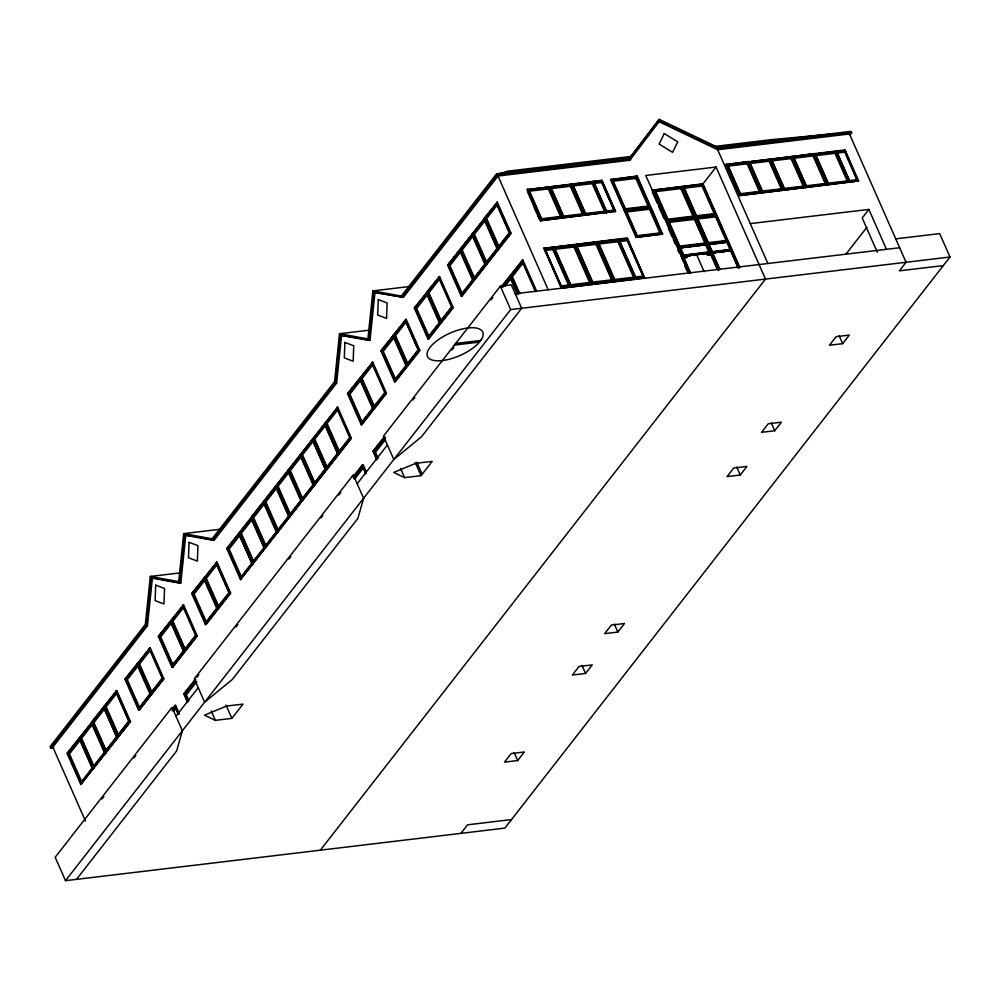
<?xml version="1.0" encoding="UTF-8"?>
<svg xmlns="http://www.w3.org/2000/svg" width="1000" height="1000" viewBox="0 0 1000 1000"><rect width="100%" height="100%" fill="white"/><g stroke="black" fill="none" stroke-linecap="round" stroke-linejoin="round"><path stroke-width="1.5" d="M180.562 572.825L150.3 576.45L145.338 624.45L50 746.762L50.65 748.25L53.75 747.875M50.65 748.25L145.988 625.938L150.95 577.925L152.425 577.75L147.45 625.763L52.862 747.113L85.475 821.062M150.3 576.45L178.725 581.625L183.688 533.612L220.012 529.263M150.95 577.925L179.375 583.1L184.338 535.087L191.788 536M179.375 583.1L180.837 582.925L185.8 534.913M183.688 533.612L212.113 538.787L334.538 381.737L339.5 333.725L369.762 330.112M184.338 535.087L212.763 540.262L335.188 383.212L340.15 335.2L358.062 338.025M212.763 540.262L214.225 540.087L336.65 383.038L341.613 335.025M410.712 286.375L372.887 290.9L367.925 338.9L339.5 333.725M340.15 335.2L368.575 340.387L373.537 292.375L403.425 297.375L498.025 176.012L629.812 160.25L630.562 159.3L497.3 175.238L401.962 297.55M368.575 340.387L370.037 340.213L375 292.2M659.175 119.325L629.163 158.775L659.175 119.325L717.775 147.3L851.038 131.363L851.688 132.838L849.775 135.287M629.812 160.25L659.825 120.8L718.425 148.787L851.688 132.838M372.887 290.9L401.312 296.075L496.65 173.762L629.913 157.812M58.9 737.062L60.8 734.613M79.912 710.088L81.825 707.638M143.938 627.962L145.85 625.513M249.925 491.987L251.838 489.538M270.963 465L272.875 462.537M292 438L293.913 435.55M295.825 433.1L297.738 430.637M316.863 406.1L318.788 403.65M419.012 275.062L420.925 272.613M440.988 246.863L442.9 244.412M462.013 219.9L463.925 217.45M67.1 753.462L116.788 690.55L130.463 721.575L80.787 784.488L67.1 753.462L91.363 723.175M124.975 679.212L150.175 647.725L163.85 678.75L139.375 710.163L138.663 710.25L124.975 679.212L150.175 647.725M158.363 636.388L183.562 604.888L197.237 635.913L172.763 667.325L172.05 667.412L158.363 636.388L183.562 604.888M191.75 593.55L216.95 562.062L230.625 593.088L206.15 624.5L205.438 624.575L191.75 593.55L216.95 562.062M226.8 548.575L337.7 407.15L351.375 438.175L240.487 579.6L226.8 548.575L251.062 518.288M347.55 393.663L372.75 362.175L386.438 393.2L361.95 424.613L361.238 424.7L347.55 393.663L372.75 362.175M380.938 350.838L406.138 319.337L419.825 350.363L395.337 381.775L394.625 381.863L380.938 350.838L406.138 319.337M414.325 308L439.525 276.512L453.212 307.538L428.725 338.938L428.013 339.025L414.325 308L426.337 293.425M447.6 265.188L497.287 202.275L511.087 233.287L462 296.125L461.287 296.212L447.6 265.188L484.1 219.188M497.287 202.275L484.338 218.062L498.013 249.1L498.725 249.013M116.788 690.55L91.587 722.05L105.275 753.075L105.988 752.987M337.7 407.15L251.287 517.163L264.975 548.2L265.688 548.112M439.525 276.512L426.575 292.3L440.25 323.325L440.962 323.237L427.375 292.613L439.475 277.925L427.375 292.613M448.425 265.087L497.4 202.262M92.4 722.362L104.488 707.675L92.4 722.362L105.325 751.663L117.413 736.975M104.637 706.65L116.025 692.05L128.95 721.35L117.562 735.962L104.637 706.65L116.737 691.963L129.662 721.275L117.562 735.962M138.025 663.825L150.125 649.137L138.025 663.825L150.95 693.125L163.05 678.438L151.662 693.037L138.737 663.737M159.175 636.7L171.262 622.013L159.175 636.7L172.1 666L184.188 651.312M171.412 620.988L182.8 606.388L195.725 635.688L184.338 650.288L171.412 620.988L183.512 606.3M204.8 578.162L216.9 563.475L229.825 592.775L218.438 607.375L217.725 607.463L204.8 578.162L216.9 563.475M227.613 548.888L239.713 534.2L227.613 548.888L241.2 579.525M252.775 562.487L264.875 547.8L252.775 562.487L239.85 533.188L251.238 518.575L251.95 518.5L253.8 522.688M252.1 517.475L264.2 502.788L252.1 517.475L265.025 546.788L277.113 532.087M264.337 501.775L276.438 487.088L264.337 501.775L277.262 531.075L289.363 516.388L277.262 531.075M276.588 486.062L288.675 471.375L276.588 486.062L290.175 516.7L289.462 516.788L275.775 485.763L276.488 485.675M288.825 470.363L300.925 455.675L288.825 470.363L301.75 499.663L313.85 484.975L302.462 499.575L289.538 470.275M300.975 454.263L300.25 454.35L313.938 485.375L314.65 485.288L301.062 454.663L312.45 440.05L313.163 439.975L315.625 445.55M313.312 438.95L324.688 424.35L337.612 453.65L326.238 468.25L313.312 438.95L325.4 424.263M325.55 423.25L337.65 408.562L325.55 423.25L338.475 452.55L350.575 437.863L338.475 452.55M348.363 393.975L359.75 379.375L372.675 408.675L361.287 423.275L348.363 393.975L360.462 379.288M360.6 378.275L372.7 363.587L360.6 378.275L373.525 407.575L385.625 392.887L373.525 407.575M381.75 351.15L393.85 336.463L381.75 351.15L394.675 380.45L406.775 365.763L394.675 380.45M393.988 335.438L406.087 320.75L419.012 350.05L407.625 364.663L406.912 364.738L393.988 335.438L406.087 320.75M415.138 308.312L427.238 293.625L415.138 308.312L428.062 337.612L440.163 322.925M448.413 265.487L460.513 250.8L448.413 265.487L462.113 296.112M460.662 249.788L472.75 235.1L460.662 249.788L474.25 280.425L473.537 280.5L459.85 249.475L460.562 249.387M472.9 234.088L484.288 219.475L497.2 248.787L485.825 263.387L472.9 234.088L485 219.4M485.138 218.375L497.238 203.688L510.163 232.987L498.775 247.6L498.062 247.675L485.138 218.375L497.238 203.688M80.838 783.075L92.225 768.475L79.3 739.163L67.912 753.775L80.013 739.087M93.737 768.7L93.025 768.787L79.35 737.75L80.062 737.675L93.075 767.375L104.462 752.763L91.538 723.462L80.15 738.062L92.25 723.375M125.688 679.137L138.713 708.838L150.087 694.225L137.162 664.925L125.787 679.525L136.938 666.062M216.863 608.562L217.575 608.475L205.487 623.162L216.863 608.562L203.938 579.263L192.562 593.862L204.65 579.175M239.85 533.188L251.95 518.5M301.062 454.663L313.163 439.975M460.462 252.213L449.938 265.725L462.1 293.3L472.625 279.8M472.7 236.513L462.175 250.012L474.35 277.587L484.862 264.088M79.963 740.5L69.438 754L81.6 781.575L92.125 768.075M92.2 724.788L81.675 738.288L93.837 765.875L104.362 752.375M137.825 666.25L127.312 679.75L139.475 707.337L150 693.838M150.075 650.55L139.55 664.05L151.713 691.625L162.237 678.125M171.213 623.425L160.7 636.925L172.862 664.5L183.388 651M183.463 607.712L172.938 621.213L185.1 648.8L195.625 635.3M204.6 580.588L194.075 594.087L206.25 621.663L216.762 608.162M264.15 504.2L253.625 517.7L265.788 545.288L276.312 531.788M276.388 488.5L265.863 502L278.025 529.575L288.55 516.075M288.625 472.788L278.1 486.287L290.275 513.875L300.788 500.375M300.875 457.088L290.35 470.588L302.512 498.162L313.038 484.663M337.6 409.975L327.075 423.475L339.237 451.05L349.762 437.55M360.412 380.7L349.888 394.2L362.05 421.788L372.575 408.288M372.65 365L362.125 378.5L374.288 406.075L384.812 392.575M393.8 337.875L383.275 351.375L395.438 378.95L405.962 365.45M427.188 295.038L416.662 308.538L428.825 336.112L439.35 322.612M439.425 279.337L428.9 292.838L441.062 320.412L451.587 306.913M527.163 189.625L601.888 180.275L615.575 211.3L540.837 220.662L527.163 189.625L558.138 185.938M555.825 217.95L541.237 219.7L528.675 189.938L549.1 187.488L562.025 216.8L558.75 217.613M484.963 264.488L473.587 279.088L485.675 264.4L484.963 264.488L472.038 235.188M498.062 247.675L509.45 233.075L496.525 203.775M105.325 751.663L116.7 737.062L103.775 707.763M172.1 666L183.475 651.4L170.55 622.087M217.725 607.463L229.825 592.775M251.925 563.587L240.538 578.188L252.638 563.5L251.925 563.587L239 534.288M300.887 500.763L289.5 515.375L301.6 500.688L300.887 500.763L287.962 471.463M406.912 364.738L419.012 350.05M428.062 337.612L439.45 323.013L426.525 293.712M451.688 307.312L440.3 321.912L452.4 307.225L451.688 307.312L438.762 278M92.938 768.388L81.55 782.987L68.625 753.688M93.075 767.375L104.225 753.9M184.338 650.288L196.438 635.6L195.725 635.688M312.45 440.05L325.375 469.363L313.988 483.963L326.087 469.275M326.238 468.25L338.325 453.562L335.863 447.987M361.287 423.275L373.387 408.587L372.675 408.675M459.8 250.888L472.725 280.188L461.337 294.8L473.438 280.113M485.825 263.387L497.925 248.7L497.2 248.787M461.287 296.212L510.975 233.3M80.787 784.488L130.463 721.575M138.663 710.25L163.85 678.75M172.05 667.412L197.237 635.913M205.438 624.575L230.625 593.088M240.487 579.6L351.375 438.175M361.238 424.7L386.438 393.2M394.625 381.863L419.825 350.363M428.013 339.025L453.212 307.538M549.125 187L562.812 218.025M528.312 190.4L549.1 187.488M583.987 214.163L563.2 217.075L550.275 187.775L571.062 184.862L583.625 214.625L571.062 184.862M541.237 219.7L562.025 216.8M540.85 220.65L615.575 211.3M571.1 184.375L584.775 215.4L582.913 211.163M572.25 185.138L593.038 182.237L572.25 185.138L582.087 207.463M500.35 286.175L383.5 436.087L393.825 459.5L421.5 436.763L521.663 308.263L511.337 284.862L500.35 286.175L510.675 309.575L65.512 880.675L55.188 857.275L172.05 707.362L182.375 730.763L176.663 750.875L76.5 879.362M101.938 799L103.812 796.587M133.95 757.925L135.838 755.512M172.05 709.05L175.588 705.337L179.35 713.888M187.55 702.55L183.775 694L195.075 679.513M196.962 677.087L198.837 674.675M236 627.013L237.875 624.6M288.95 559.087L290.825 556.663M320.962 518.013L322.85 515.588M338.85 495.05L340.737 492.638M352.975 476.938L362.4 464.85L363.113 464.762L366.25 471.887M376.737 459.837L372.962 451.287L384.275 436.788M412.95 400L414.825 397.587M451.987 349.913L453.862 347.5M491.025 299.837L492.9 297.425M501.375 286.55L522.812 259.887L536.638 291.225M172.763 708.962L175.588 705.337M195.787 679.425L183.775 694M354.637 475.637L363.113 464.762M372.962 451.287L384.038 437.912M503.038 285.25L522.812 259.887M172.087 710.738L174.925 707.087L178.2 714.338M187.775 701.538L184.688 694.562L195.125 681.175M353.913 477.463L363.162 466.425L353.688 478.6M376.962 458.825L373.888 451.85L385.275 437.238M502.325 287.075L509.913 277.337L517.575 294.513M510.775 276.238L522.875 261.55L510.775 276.238L518.162 292.975M172.8 710.65L175.65 707M184.688 694.562L195.837 681.087M373.888 451.85L385.037 438.375M503.038 286.988L510.625 277.25M173.787 711.112L175.7 708.662M196.85 681.538L186.325 695.037L188.825 700.713M354.613 479.137L363.225 468.088M385.087 440.037L375.513 452.312L378.025 457.987M504.95 286.275L510.688 278.913M522.925 263.2L512.4 276.7L519.913 293.725M175.963 716.225L198.212 687.675M357.188 483.725L387.413 444.95M601.962 181.175L593.438 182.613L601.962 181.175L614.888 210.475L609.075 211.6M644.9 277.787L561.375 288.2L543.775 248.312L627.3 237.9L644.538 278.25L627.575 239.788M569.725 285.625L561.2 287.062L544.938 248.925L553.112 247.938L569.725 285.625L565.275 286.575M601.888 180.275L615.212 211.775M544.575 249.387L553.112 247.938M574.625 245.362L553.837 248.263L574.625 245.362L590.875 283.5L574.263 245.825M610.625 179.65L637.263 176.137L662.438 234.2L636.075 237.362L610.625 179.65L637.263 176.137M583.325 210.263L585.175 214.45L605.962 211.537L593.1 181.325L606.425 212.825M649.65 206.45L624.862 209.737L612.212 180.05L636.712 177.113L649.65 206.45L635.588 208.45M659.825 120.8L659.087 121.75L717.675 149.738L849.475 133.963L850.225 133.012M574.538 244.625L592.137 284.513M577.038 248.425L576.163 245.175L596.587 242.725L613.2 280.4L607.013 281.562M601.213 212.525L605.962 211.537M614.888 210.475L606.35 211.925L593.425 181.275L606.75 212.775M611.925 180.4L636.712 177.113M596.512 241.988L614.1 281.887M575.8 245.637L596.587 242.725M597.762 243.012L618.55 240.1L635.75 279.312L618.162 239.412M624.325 210.712L650.962 207.2L662.438 234.2M625.575 211.337L650.362 208.05L661.188 233.575L636.675 236.5L625.575 211.337L650.362 208.05M231.863 718.375L243 704.1L226.525 706.062L204.488 715.175L215.387 720.337L231.863 718.375L226.038 705.15M421.062 475.65L432.188 461.375L415.712 463.35L393.675 472.463L404.588 477.625L421.062 475.65L415.225 462.438M591.237 283.038L570.45 285.938L554.45 249.662M653.012 190.113L702.987 183.812L739.875 267.462M652.663 191.062L665.588 220.375M670.337 219.8L667.337 220.162L654.688 190.5L681.75 187.262L694.675 216.562L689.887 217.463M618.475 239.363L636.075 279.262L618.95 240.487L627.487 239.05L644.1 276.725L641.012 277.512M599.225 242.838L618.55 240.1M613.2 280.4L592.425 283.312L596.8 282.787M618.95 240.487L627.487 239.05M636.075 237.362L662.712 233.85M636.675 236.5L661.462 233.212M654.412 190.863L681.75 187.262M682.113 186.637L719.287 269.925M715.562 214.062L696.137 216.713L683.213 187.413L702.638 184.762L715.288 214.425L702.638 184.762M618.188 240.562L634.812 278.238L614.388 280.688L598.387 244.4M717.675 149.738L718.425 148.787M666.688 221.15L716.388 215.2M667.337 220.162L694.675 216.562M666.3 221.975L677.4 247.138M688.162 245.85L679.137 246.938L668.325 221.4L695.387 218.162L706.488 243.337L691.175 245.487M651.963 190.238L702.712 184.175L716.062 167.037L765.487 279.088L320.325 850.2M644.1 276.725L635.575 278.163L638.3 277.838M725.962 164.562L844.925 149.925L858.612 180.95L739.638 195.588L725.962 164.562L748.288 161.475L761.612 192.963M745.863 193.938L740.037 194.638L727.475 164.875L747.9 162.425L760.812 191.725L748.787 193.588M668.037 221.762L695.387 218.162M696.85 218.312L716.275 215.662L727.1 241.188L707.95 243.487L696.85 218.312L716.275 215.662M677.8 248.05L681.087 255.512M678.45 247.8L728.425 241.488M679.137 246.938L706.488 243.337M710.175 251.7L682.837 255.3L679.538 247.838L706.888 244.237L709.9 252.062L706.888 244.237M727.113 165.338L747.9 162.425M769.862 159.8L749.075 162.712L769.862 159.8L782.425 189.562L762 192.013L753.388 172.475M681.225 256.525L689.15 273.137M682.638 256.475L710.938 252.537L718.475 269.625M686.3 256.038L686.963 257.525L686.4 255.912L706.9 253.45L707.562 254.95L711.225 254.513L718.1 270.1M740.037 194.638L760.812 191.725M739.638 195.588L858.612 180.95M791.825 157.175L771.038 160.075L791.825 157.175L804.388 186.938L783.962 189.387L771.65 161.475M707.95 243.487L727.375 240.837M707.812 243.9L679.975 247.613M731.062 249.213L711.637 251.85L708.35 244.387L727.775 241.737L730.788 249.562L727.775 241.737M707.013 253.312L707.463 255.075L711.325 254.375L710.675 252.875L707.013 253.312L707.675 254.812M710.938 252.537L711.325 254.375M738.863 267.225L731.325 250.138L712.087 252.875L730.95 250.613L738.462 267.675M762 192.013L782.788 189.1M813.787 154.537L793.012 157.45L813.787 154.537L826.712 183.85L816.137 185.538M728.4 241.438L709 244.075M731.625 249.737L681.912 255.637L711.012 252.162M727.725 251.375L731.325 250.138M783.962 189.387L804.75 186.475M793.325 156.5L814.188 153.588L827.513 185.075M835.763 151.912L814.975 154.825L835.763 151.912L848.325 181.688L835.4 152.375M826.712 183.85L805.925 186.75L813.225 185.875M805.537 187.712L792.212 156.213L794.35 162.325M835.775 151.438L849.463 182.463L845.113 172.575M840.163 160.637L836.462 152.262L845 150.825L857.562 180.588L845 150.825M844.925 149.925L858.25 181.412M815.588 156.213L827.9 184.125L848.688 181.213M841.388 163.425L849.388 181.562L857.925 180.125M886.475 249.312L868.875 209.412L862.2 217.987L877.288 252.175M846.087 253.988L866.875 227.312M460.913 833.375L467.587 824.812L511.512 819.55M517.663 760.562L524.338 751.988L511.163 753.575L504.487 762.138L517.663 760.562L514.163 752.625M585.55 673.462L592.225 664.9L579.05 666.475L572.375 675.037L585.55 673.462L582.05 665.537M617.825 632.062L624.5 623.5L611.325 625.075L604.65 633.638L617.825 632.062L614.325 624.125M740.25 475.012L746.925 466.438L733.737 468.013L727.062 476.587L740.25 475.012L736.75 467.075M774.75 430.75L781.425 422.188L768.238 423.762L761.562 432.325L774.75 430.75L771.25 422.812M842.638 343.65L849.312 335.087L836.125 336.662L829.45 345.238L842.638 343.65L839.137 335.725M895.75 238.863L939.675 233.612L950 257.013L504.837 828.112L65.512 880.675M497.362 174.537L507.312 171.238L630.325 156.525M714.013 146.512L770.9 139.7L833.55 133.9M564.038 166.562L567.137 166.188M730.987 146.588L734.087 146.213M748.037 144.55L751.137 144.175M772.85 141.575L775.95 141.213M750.85 161.588L772.812 158.963M775.75 158.613L790.387 156.85M818.213 153.525L840.175 150.912M836.462 152.262L844.638 151.287M560.85 185.6L582.938 182.963M585.737 182.625L600.062 180.912M716.062 167.037L645.775 175.45L688.775 272.962M837.15 153.088L844.712 152.188L856.875 179.762L849.325 180.662L837.763 154.462M550.275 187.775L570.7 185.325M594.125 183.438L601.675 182.537L613.837 210.125L606.287 211.025M683.213 187.413L702.362 185.125M827.9 184.125L838.112 182.9M841.025 182.55L846.862 181.863M849.388 181.562L854.837 180.912M566.125 216.725L582.175 214.8M585.175 214.45L598.3 212.875M626.4 209.55L632.525 208.812M632.075 209.775L635.175 209.412M639.825 208.85L642.925 208.475M472.8 233.688L472.088 233.775L485.775 264.8L486.488 264.713M673.35 219.438L686.875 217.825M697.613 216.537L712.337 214.775M669.762 220.775L672.825 220.413M703.15 216.788L706.1 216.425M543.775 248.312L548.175 247.787M549.938 247.575L556.1 246.838M558.438 246.55L564.288 245.85M566.888 245.55L573.075 244.8M576.013 244.45L580.737 243.888M583.325 243.575L589.987 242.787M592.112 242.525L597.688 241.863M600.763 241.5L605.388 240.938M608.462 240.575L614.625 239.838M617.7 239.475L622.55 238.888M750.263 223.612L868.875 209.412M619.75 241.562L627.3 240.65L642.95 276.112L635.388 277.013M679.538 247.838L706.6 244.6M708.35 244.387L727.5 242.1M510.575 275.587L509.85 275.675L518.025 294.2M713.95 251.812L730.15 249.913M686.513 255.763L682.85 256.2L683.5 257.7L687.163 257.262M720.913 251.5L723.85 251.15M685.512 256.388L690.15 255.825M693.238 255.463L697.875 254.9M702.513 254.35L707.15 253.8M713.225 253.113L716.125 252.763M719.025 252.413L724.825 251.725M683.3 257.962L687.062 257.4M401.312 296.075L402.775 295.9M574.825 285.413L579.212 284.9M582.125 284.55L587.962 283.85M599.712 282.438L604.087 281.913M615.85 280.512L621.675 279.812M624.6 279.462L628.975 278.938M515.25 293.725L899.65 247.738M510.675 309.575L950 257.013M943.325 265.587L899.388 270.837L906.062 262.275L849.475 133.963M393.9 335.05L393.188 335.125L406.863 366.163L407.587 366.075M480.712 340.462L455.75 343.45L454.475 345.075L479.438 342.088M360.513 377.875L359.8 377.962L373.475 408.988L374.2 408.9M334.538 381.737L336 381.562M335.188 383.212L336.65 383.038M325.45 422.85L324.738 422.938L338.425 453.963L339.137 453.875L335.4 445.412M313.212 438.55L312.5 438.638L326.188 469.663L326.9 469.588L319.438 452.663M337.612 453.65L338.325 453.562M288.725 469.963L288.012 470.05L301.7 501.075L302.413 500.988M264.25 501.375L263.525 501.463L277.213 532.487L277.925 532.4L267.35 508.425M239.762 532.788L239.05 532.875L252.725 563.9L253.45 563.812M204.7 577.762L203.988 577.85L217.675 608.875L218.388 608.787M178.725 581.625L180.188 581.45M145.988 625.938L147.45 625.763M185 651.625L184.288 651.712L170.6 620.675L171.312 620.6L173.188 624.825M137.925 663.425L137.213 663.512L150.9 694.538L151.613 694.45M150.087 694.225L150.8 694.137L139.425 708.75L126.5 679.438M104.537 706.263L103.825 706.35L117.513 737.375L118.225 737.288L106.412 710.487M128.95 721.35L129.662 721.275M838.125 133.475L842.712 133.05M376.5 292.475L395.938 296.012M398.938 296.562L403.425 297.375M361.062 338.575L370.037 340.213M194.788 536.55L214.225 540.087M156.912 578.562L180.837 582.925M836.825 151.8L849.75 181.1M837.038 154.25L843.863 169.775M815.337 154.362L828.263 183.663M813.825 154.05L815.688 158.287M816.938 161.1L820.662 169.562M821.912 172.387L823.775 176.612M825.013 179.438L826.263 182.262M813.425 155.013L826.35 184.312M793.363 156.988L806.287 186.287M793.625 158.85L796.087 164.425M797.312 167.213L804.087 182.562M796.838 167.963L798.7 172.2M799.938 175.012L803.675 183.475M791.462 157.637L804.388 186.938M771.4 159.613L784.325 188.912M771.75 163.538L770.25 158.85L783.575 190.338L779.837 181.875M776.112 173.412L778.6 179.05M769.5 160.263L782.425 189.562M749.438 162.237L762.362 191.55M749.688 164.1L752.15 169.688M747.925 161.938L751.65 170.4M752.9 173.225L754.762 177.45M757.875 184.5L759.737 188.738M747.537 162.887L760.462 192.2M727.475 164.875L740.4 194.175M726.312 164.1L740 195.125M717.025 148.262L767.862 263.5M702.712 184.175L739.6 267.812M716 216.025L727.1 241.188M729.963 249.425L726.875 242.4L709.163 244.525L712.262 251.55M730.625 251.025L738.162 268.113M712.463 252.387L720 269.475M683.5 187.05L696.425 216.363M697.125 217.963L708.225 243.125M708.625 244.037L711.912 251.5M712.712 254.3L718.988 268.5M683.975 190.863L685.85 195.1M687.087 197.913L688.962 202.15M712.85 256.337L714.712 260.538M715.925 263.288L717.775 267.5M681.475 187.625L694.4 216.925M695.1 218.525L706.2 243.688M710.25 253.425L717.15 269.088M708.775 251.962L705.675 244.938L680.662 247.938L683.763 254.963M696.65 254.688L704.175 271.737M654.688 190.5L667.613 219.8M668.325 221.4L679.425 246.575M679.825 247.475L683.112 254.95M683.112 255.863L690.65 272.95M653.288 189.762L690.275 273.438M681.85 257.95L683.112 260.788M684.987 265.05L687.5 270.738M652.325 192.013L657.188 203.05M658.4 205.8L663.875 218.212M668.363 228.375L672.05 236.737M673.275 239.525L675.125 243.7M677.788 249.762L679.025 252.562M684.675 265.475L687.188 271.175M636.987 176.5L650.062 206.137M636.438 177.475L649.375 206.8M650.088 208.4L661.188 233.575M612.212 180.05L625.138 209.375M625.85 210.975L636.95 236.15M610.9 179.3L636.35 237M601.6 181.637L614.525 210.95M627.125 239.513L643.737 277.188M593.787 182.15L606.712 211.462M619.312 240.025L635.938 277.7M592.675 182.7L605.6 212M572.612 184.675L585.538 213.988M598.125 242.55L614.75 280.225M574.825 192.838L581.675 208.35M597.137 243.412L599.65 249.112M600.913 251.962L604.675 260.512M605.938 263.363L607.188 266.212M609.075 270.487L610.337 273.337M596.225 243.2L612.85 280.875M550.638 187.312L563.562 216.612M576.163 245.175L592.775 282.85M578.263 251.225L588.112 273.55M589.338 276.337L591.188 280.525M552.863 195.463L554.725 199.688M559.087 209.562L561.575 215.212M580.825 258.875L582.712 263.137M585.85 270.262L587.737 274.538M589 277.387L590.25 280.238M548.737 187.95L561.663 217.262M528.675 189.938L541.6 219.237M554.2 247.8L570.812 285.475M527.525 189.163L541.213 220.188M552.75 248.412L569.362 286.087M527.425 191.5L540.487 221.125M534.263 207.738L536.1 211.925M537.337 214.713L539.188 218.9M544.938 248.925L561.562 286.6M544.138 247.85L561.737 287.738M498.025 176.012L548.2 289.788M496.65 173.762L497.3 175.238M522.1 259.975L535.925 291.312M496.575 202.362L510.262 233.388M522.163 261.625L535.438 291.575M511.488 276.15L518.875 292.887M485.85 218.287L498.775 247.6M489.925 230.562L491.763 234.75M493 237.537L494.225 240.325M496.075 244.513L497.3 247.3M473.612 234L486.538 263.3M461.375 249.7L474.3 279M449.125 265.413L462.05 294.713M438.812 276.588L452.5 307.613M428.1 292.525L441.012 321.825M415.85 308.225L428.775 337.525M415.037 307.913L428.725 338.938M405.425 319.425L419.113 350.45M405.375 320.838L418.3 350.138M394.712 335.35L407.625 364.663M393.137 336.538L406.062 365.85M382.463 351.062L395.387 380.363M416.925 462.325L422.175 474.225M372.038 362.262L385.725 393.288M371.987 363.675L384.913 392.975M361.325 378.188L374.25 407.488M361.75 380.7L363 383.512M364.237 386.337L366.112 390.575M367.35 393.387L372.95 406.087M400.5 468.375L404.588 477.625M349.075 393.888L362 423.2M374.6 451.763L377.675 458.738M348.888 394.988L361.95 424.613M373.688 451.2L376.825 458.325M336.987 407.225L350.662 438.263M362.4 464.85L366.163 473.4M336.938 408.65L349.862 437.95M362.45 466.512L365.725 473.762M326.262 423.162L339.188 452.463M326.7 425.675L331.05 435.538M332.3 438.363L334.162 442.6M326.025 425.662L334.637 445.2M314.025 438.862L326.95 468.175M316.325 445.613L318.188 449.837M316.85 448.338L318.7 452.525M319.938 455.312L321.775 459.5M301.775 454.575L314.7 483.875M300.212 455.763L313.125 485.062M277.3 485.988L290.225 515.288M275.725 487.175L288.65 516.475M265.05 501.688L277.975 530.988M264.862 502.788L266.112 505.613M263.475 502.875L276.4 532.175L265.025 546.788L261.337 538.237M252.812 517.388L265.738 546.7M252.625 518.488L260.087 535.413M255.025 525.475L256.262 528.263M258.113 532.45L264.262 546.4M251.238 518.575L264.163 547.888M240.575 533.1L253.5 562.4M228.325 548.8L241.25 578.112M216.238 562.137L229.913 593.175M216.188 563.55L229.112 592.863M205.512 578.075L218.438 607.375M193.275 593.775L206.2 623.075M192.463 593.462L206.15 624.5M182.85 604.975L196.525 636M172.125 620.9L185.05 650.212M174.425 627.65L183.137 647.387M211.312 711.087L215.387 720.337M171.887 623.4L173.725 627.587M174.963 630.375L176.8 634.562M179.887 641.538L181.725 645.725M159.887 636.613L172.812 665.913M185.413 694.475L188.487 701.45M159.075 636.3L172.763 667.325M185.113 695.35L187.625 701.05M149.462 647.812L163.137 678.838M174.875 705.425L178.725 713.975M149.412 649.225L162.338 678.525M116.075 690.638L129.75 721.663M105.35 706.575L118.275 735.875M106.95 713.25L110.65 721.625M111.875 724.412L113.725 728.6M114.95 731.4L116.8 735.575M93.112 722.275L106.037 751.575M80.862 737.975L93.787 767.288M67.812 753.375L81.5 784.4M155.675 585.138L155.1 600.6L163.975 603.938L164.55 588.475L155.675 585.138M189.062 542.3L188.487 557.762L197.362 561.112L197.938 545.65L189.062 542.3M344.875 342.413L344.3 357.875L353.162 361.225L353.738 345.763L344.875 342.413M378.263 299.587L377.688 315.05L386.55 318.387L387.125 302.925L378.263 299.587M363.6 498.263L357.887 518.362L232.3 679.488L204.625 702.212L194.3 678.8L353.275 474.862L363.6 498.263M664.3 133.562L659.125 144.088L672.588 152.375L677.763 141.85L664.3 133.562M481.6 339.162L478.288 343.413A30.2 12.237 -23.8 0 1 430.95 359.6A30.2 12.237 -23.8 0 1 452.362 332.15A30.2 12.237 -23.8 0 1 481.6 339.162M484.95 220.812L474.425 234.312L486.587 261.887L497.113 248.388L484.95 220.812M497.188 205.1L486.662 218.6L498.825 246.188L509.35 232.688L497.188 205.1M104.438 709.087L93.925 722.588L106.088 750.163L116.613 736.663L104.438 709.087M116.688 693.375L106.163 706.875L118.325 734.463L128.85 720.962L116.688 693.375M216.85 564.888L206.325 578.387L218.487 605.962L229.013 592.463L216.85 564.888M239.662 535.612L229.137 549.113L241.3 576.7L251.825 563.188L239.662 535.612M251.9 519.913L241.375 533.413L253.538 560.988L264.062 547.487L251.9 519.913M313.113 441.388L302.587 454.888L314.75 482.463L325.275 468.963L313.113 441.388M325.35 425.675L314.825 439.175L327 466.763L337.512 453.25L325.35 425.675M406.037 322.163L395.513 335.662L407.675 363.25L418.2 349.75L406.037 322.163M552.938 246.788L570.175 287.137L552.938 246.788M747.138 163.85L728.263 166.1L740.425 193.688L759.3 191.425L747.138 163.85M769.112 161.213L750.225 163.475L762.387 191.05L781.275 188.8L769.112 161.213M791.075 158.588L772.188 160.85L784.35 188.425L803.238 186.163L791.075 158.588M813.037 155.963L794.163 158.225L806.325 185.8L825.2 183.538L813.037 155.963M835.013 153.338L816.125 155.588L828.288 183.175L847.175 180.912L835.013 153.338M548.35 188.912L529.462 191.163L541.625 218.75L560.513 216.488L548.35 188.912M570.312 186.275L551.425 188.538L563.6 216.125L582.475 213.863L570.312 186.275M592.275 183.65L573.4 185.912L585.562 213.487L604.45 211.238L592.275 183.65M635.9 178.45L613.237 181.163L625.413 208.762L648.075 206.05L635.9 178.45M680.837 188.6L655.812 191.6L667.975 219.175L693 216.188L680.837 188.6M702.025 186.062L684.325 188.188L696.488 215.763L714.188 213.65L702.025 186.062M649.488 209.25L626.825 211.962L637.275 235.65L659.938 232.938L649.488 209.25M694.412 219.387L669.388 222.375L679.837 246.075L704.862 243.075L694.412 219.387M715.6 216.85L697.9 218.975L708.35 242.662L726.05 240.538L715.6 216.85M552.925 249.55L545.375 250.45L561.013 285.912L568.562 285.012L552.925 249.55M573.975 247.025L555.1 249.288L570.737 284.738L589.612 282.488L573.975 247.025M595.95 244.4L577.062 246.65L592.7 282.113L611.587 279.85L595.95 244.4M617.913 241.762L599.025 244.025L614.663 279.488L633.55 277.225L617.913 241.762"/></g></svg>
